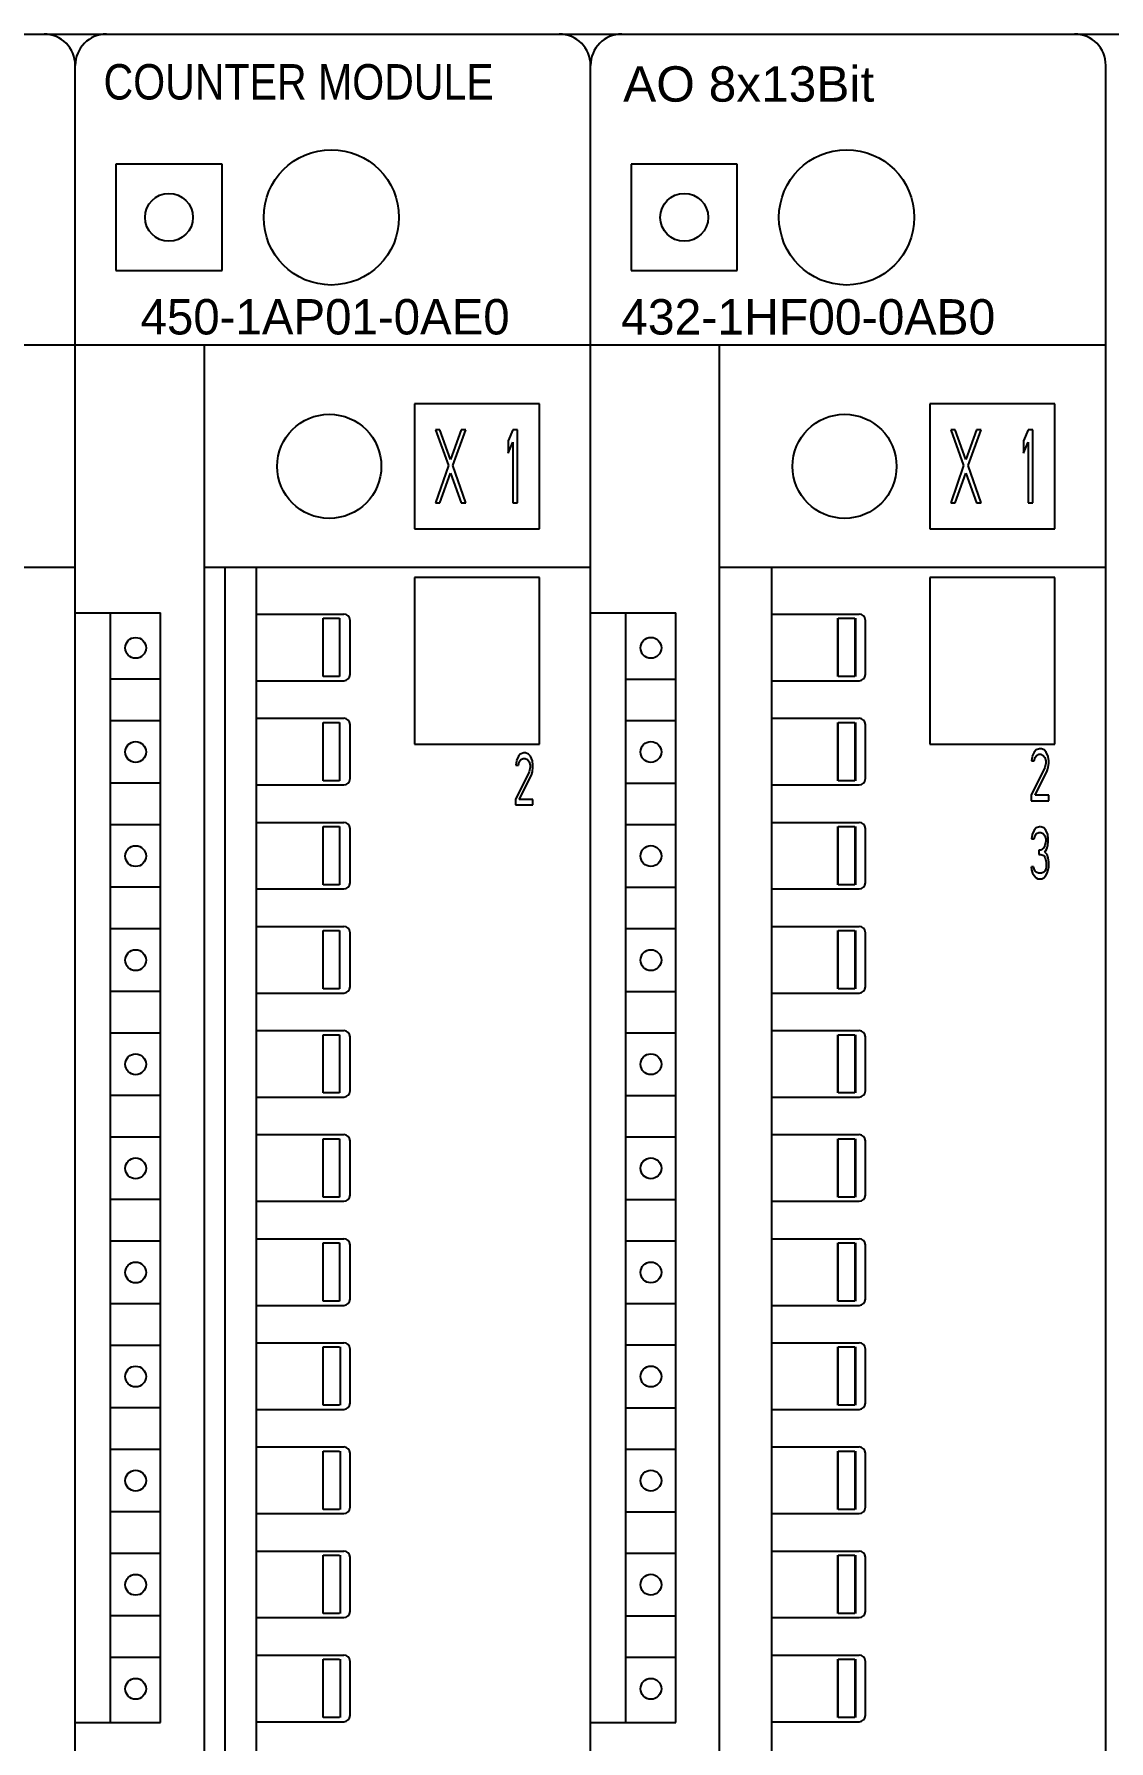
# Model space of a CAD drawing. Extents: x 430 to 1632, y -19 to 271.
# Drawn here: x 1337.8 to 1389.4, y 188.9 to 270.9 of the extents above; entities that cross this region are included whole.
import ezdxf
from ezdxf.enums import TextEntityAlignment as Align

# ---------------------------------------------------------------- set-up
doc = ezdxf.new("R2010")
doc.units = 0
doc.header["$LTSCALE"] = 5
doc.header["$MEASUREMENT"] = 0
doc.layers.get('0').update_dxf_attribs({"linetype": 'CONTINUOUS'})

msp = doc.modelspace()

# ---------------------------------------------------------------- linework, layer by layer
at = {"color": 7, "linetype": 'Continuous'}
for p, q in [((1316.246, 270.852), (1465.946, 270.852)), ((1316.495, 270.852), (1338.245, 270.852)), ((1341.245, 270.852), (1362.995, 270.852)), ((1365.996, 270.852), (1387.746, 270.852)), ((1339.745, -17.648), (1339.745, 269.352)), ((1339.745, -17.648), (1339.745, 269.352)), ((1364.495, -17.648), (1364.495, 269.352)), ((1364.496, -17.648), (1364.496, 269.352)), ((1389.246, -17.648), (1389.246, 269.352)), ((1341.695, 264.602), (1341.695, 259.502)), ((1346.795, 264.602), (1341.695, 264.602)), ((1346.795, 259.502), (1346.795, 264.602)), ((1366.446, 264.602), (1366.446, 259.502)), ((1371.546, 264.602), (1366.446, 264.602)), ((1371.546, 259.502), (1371.546, 264.602)), ((1341.695, 259.502), (1346.795, 259.502)), ((1366.446, 259.502), (1371.546, 259.502)), ((1314.995, 255.922), (1339.745, 255.922)), ((1339.745, 255.922), (1364.495, 255.922)), ((1345.945, -1.108), (1345.945, 255.922)), ((1364.496, 255.922), (1389.246, 255.922)), ((1370.696, -1.108), (1370.696, 255.922)), ((1356.045, 253.092), (1356.045, 247.092)), ((1362.045, 253.092), (1356.045, 253.092)), ((1362.045, 247.092), (1362.045, 253.092)), ((1380.796, 253.092), (1380.796, 247.092)), ((1386.796, 253.092), (1380.796, 253.092)), ((1386.796, 247.092), (1386.796, 253.092)), ((1357.045, 251.842), (1357.665, 250.13)), ((1357.264, 251.842), (1357.045, 251.842)), ((1357.774, 250.427), (1357.264, 251.842)), ((1358.284, 251.842), (1357.774, 250.427)), ((1357.883, 250.13), (1358.503, 251.842)), ((1358.503, 251.842), (1358.284, 251.842)), ((1360.764, 251.842), (1360.545, 251.321)), ((1360.982, 251.842), (1360.764, 251.842)), ((1360.982, 248.342), (1360.982, 251.842)), ((1381.796, 251.842), (1382.416, 250.13)), ((1382.015, 251.842), (1381.796, 251.842)), ((1382.526, 250.427), (1382.015, 251.842)), ((1383.036, 251.842), (1382.526, 250.427)), ((1382.635, 250.13), (1383.255, 251.842)), ((1383.255, 251.842), (1383.036, 251.842)), ((1385.515, 251.842), (1385.296, 251.321)), ((1385.734, 251.842), (1385.515, 251.842)), ((1385.734, 248.342), (1385.734, 251.842)), ((1360.545, 251.321), (1360.545, 250.725)), ((1360.545, 250.725), (1360.764, 251.247)), ((1360.764, 251.247), (1360.764, 248.342)), ((1385.296, 251.321), (1385.296, 250.725)), ((1385.296, 250.725), (1385.515, 251.247)), ((1385.515, 251.247), (1385.515, 248.342)), ((1357.665, 250.13), (1357.045, 248.342)), ((1358.503, 248.342), (1357.883, 250.13)), ((1382.416, 250.13), (1381.796, 248.342)), ((1383.255, 248.342), (1382.635, 250.13)), ((1357.264, 248.342), (1357.774, 249.757)), ((1357.774, 249.757), (1358.284, 248.342)), ((1382.015, 248.342), (1382.526, 249.757)), ((1382.526, 249.757), (1383.036, 248.342)), ((1357.045, 248.342), (1357.264, 248.342)), ((1358.284, 248.342), (1358.503, 248.342)), ((1360.764, 248.342), (1360.982, 248.342)), ((1381.796, 248.342), (1382.015, 248.342)), ((1383.036, 248.342), (1383.255, 248.342)), ((1385.515, 248.342), (1385.734, 248.342)), ((1356.045, 247.092), (1362.045, 247.092)), ((1380.796, 247.092), (1386.796, 247.092)), ((1321.195, 245.252), (1339.745, 245.252)), ((1345.945, 245.252), (1364.495, 245.252)), ((1346.945, -1.108), (1346.945, 245.252)), ((1348.445, -4.108), (1348.445, 245.252)), ((1370.696, 245.252), (1389.246, 245.252)), ((1373.196, -4.108), (1373.196, 245.252)), ((1356.045, 244.752), (1356.045, 236.752)), ((1362.045, 244.752), (1356.045, 244.752)), ((1362.045, 236.752), (1362.045, 244.752)), ((1380.796, 244.752), (1380.796, 236.752)), ((1386.796, 244.752), (1380.796, 244.752)), ((1386.796, 236.752), (1386.796, 244.752)), ((1339.745, 243.052), (1343.845, 243.052)), ((1341.445, 189.752), (1341.445, 243.052)), ((1343.845, 189.752), (1343.845, 243.052)), ((1348.445, 242.992), (1352.645, 242.992)), ((1351.645, 239.992), (1351.645, 242.792)), ((1351.645, 242.792), (1352.445, 242.792)), ((1352.445, 242.792), (1352.445, 239.992)), ((1352.945, 240.092), (1352.945, 242.692)), ((1364.496, 243.052), (1368.596, 243.052)), ((1366.196, 189.752), (1366.196, 243.052)), ((1368.596, 189.752), (1368.596, 243.052)), ((1373.196, 242.992), (1377.396, 242.992)), ((1376.376, 239.992), (1376.376, 242.792)), ((1376.396, 239.992), (1376.396, 242.792)), ((1376.396, 242.792), (1377.196, 242.792)), ((1377.196, 242.792), (1377.196, 239.992)), ((1377.216, 242.792), (1377.216, 239.992)), ((1377.696, 240.092), (1377.696, 242.692)), ((1343.845, 239.871), (1341.445, 239.871)), ((1348.445, 239.792), (1352.645, 239.792)), ((1352.445, 239.992), (1351.645, 239.992)), ((1366.196, 239.873), (1368.596, 239.873)), ((1373.196, 239.792), (1377.396, 239.792)), ((1377.196, 239.992), (1376.396, 239.992)), ((1343.845, 237.871), (1341.445, 237.871)), ((1348.445, 237.992), (1352.645, 237.992)), ((1351.645, 234.992), (1351.645, 237.792)), ((1351.645, 237.792), (1352.445, 237.792)), ((1352.445, 237.792), (1352.445, 234.992)), ((1368.596, 237.873), (1366.196, 237.873)), ((1373.196, 237.992), (1377.396, 237.992)), ((1376.376, 234.992), (1376.376, 237.792)), ((1376.396, 234.992), (1376.396, 237.792)), ((1376.396, 237.792), (1377.196, 237.792)), ((1377.196, 237.792), (1377.196, 234.992)), ((1377.216, 237.792), (1377.216, 234.992)), ((1352.945, 235.092), (1352.945, 237.692)), ((1377.696, 235.092), (1377.696, 237.692)), ((1356.045, 236.752), (1362.045, 236.752)), ((1361.028, 236.167), (1360.938, 235.961)), ((1361.122, 236.273), (1361.028, 236.167)), ((1361.285, 236.326), (1361.122, 236.273)), ((1361.379, 236.326), (1361.285, 236.326)), ((1361.519, 236.273), (1361.379, 236.326)), ((1361.613, 236.167), (1361.519, 236.273)), ((1361.706, 235.954), (1361.613, 236.167)), ((1380.796, 236.752), (1386.796, 236.752)), ((1385.706, 236.155), (1385.683, 235.943)), ((1385.8, 236.368), (1385.71, 236.163)), ((1385.894, 236.475), (1385.8, 236.368)), ((1385.847, 236.102), (1385.917, 236.209)), ((1386.057, 236.528), (1385.894, 236.475)), ((1385.917, 236.209), (1386.034, 236.262)), ((1386.034, 236.262), (1386.127, 236.262)), ((1386.151, 236.528), (1386.057, 236.528)), ((1386.127, 236.262), (1386.244, 236.209)), ((1386.291, 236.475), (1386.151, 236.528)), ((1386.244, 236.209), (1386.315, 236.102)), ((1386.385, 236.368), (1386.291, 236.475)), ((1386.478, 236.155), (1386.385, 236.368)), ((1386.502, 235.943), (1386.478, 236.155)), ((1361.543, 235.422), (1360.888, 234.092)), ((1360.934, 235.954), (1360.911, 235.741)), ((1360.911, 235.741), (1361.028, 235.741)), ((1361.028, 235.741), (1361.075, 235.901)), ((1361.075, 235.901), (1361.145, 236.007)), ((1361.145, 236.007), (1361.262, 236.061)), ((1361.262, 236.061), (1361.355, 236.061)), ((1361.355, 236.061), (1361.472, 236.007)), ((1361.472, 236.007), (1361.543, 235.901)), ((1361.543, 235.901), (1361.589, 235.741)), ((1361.589, 235.635), (1361.543, 235.422)), ((1361.589, 235.741), (1361.589, 235.635)), ((1361.66, 235.263), (1361.706, 235.422)), ((1361.73, 235.741), (1361.706, 235.954)), ((1361.706, 235.422), (1361.73, 235.635)), ((1361.73, 235.635), (1361.73, 235.741)), ((1386.315, 235.623), (1385.66, 234.294)), ((1385.683, 235.943), (1385.8, 235.943)), ((1385.8, 235.943), (1385.847, 236.102)), ((1385.847, 234.294), (1386.432, 235.464)), ((1386.315, 236.102), (1386.361, 235.943)), ((1386.361, 235.836), (1386.315, 235.623)), ((1386.361, 235.943), (1386.361, 235.836)), ((1386.432, 235.464), (1386.478, 235.623)), ((1386.478, 235.623), (1386.502, 235.836)), ((1386.502, 235.836), (1386.502, 235.943)), ((1343.845, 234.871), (1341.445, 234.871)), ((1348.445, 234.792), (1352.645, 234.792)), ((1352.445, 234.992), (1351.645, 234.992)), ((1361.075, 234.092), (1361.66, 235.263)), ((1366.196, 234.873), (1368.596, 234.873)), ((1373.196, 234.792), (1377.396, 234.792)), ((1377.196, 234.992), (1376.396, 234.992)), ((1360.888, 234.092), (1360.888, 233.826)), ((1360.888, 233.826), (1361.73, 233.826)), ((1361.73, 234.092), (1361.075, 234.092)), ((1361.73, 233.826), (1361.73, 234.092)), ((1385.66, 234.294), (1385.66, 234.028)), ((1385.66, 234.028), (1386.502, 234.028)), ((1386.502, 234.294), (1385.847, 234.294)), ((1386.502, 234.028), (1386.502, 234.294)), ((1343.845, 232.871), (1341.445, 232.871)), ((1348.445, 232.992), (1352.645, 232.992)), ((1368.596, 232.873), (1366.196, 232.873)), ((1373.196, 232.992), (1377.396, 232.992)), ((1351.645, 229.992), (1351.645, 232.792)), ((1351.645, 232.792), (1352.445, 232.792)), ((1352.445, 232.792), (1352.445, 229.992)), ((1352.945, 230.092), (1352.945, 232.692)), ((1376.376, 229.992), (1376.376, 232.792)), ((1376.396, 229.992), (1376.396, 232.792)), ((1376.396, 232.792), (1377.196, 232.792)), ((1377.196, 232.792), (1377.196, 229.992)), ((1377.216, 232.792), (1377.216, 229.992)), ((1377.696, 230.092), (1377.696, 232.692)), ((1385.706, 232.405), (1385.683, 232.193)), ((1385.683, 232.193), (1385.8, 232.193)), ((1385.8, 232.618), (1385.71, 232.413)), ((1385.894, 232.725), (1385.8, 232.618)), ((1385.8, 232.193), (1385.847, 232.352)), ((1385.847, 232.352), (1385.917, 232.459)), ((1386.057, 232.778), (1385.894, 232.725)), ((1385.917, 232.459), (1386.034, 232.512)), ((1386.034, 232.512), (1386.127, 232.512)), ((1386.104, 232.778), (1386.057, 232.778)), ((1386.268, 232.725), (1386.119, 232.773)), ((1386.127, 232.512), (1386.244, 232.459)), ((1386.244, 232.459), (1386.315, 232.352)), ((1386.361, 232.618), (1386.271, 232.721)), ((1386.315, 232.352), (1386.361, 232.193)), ((1386.361, 232.086), (1386.315, 231.873)), ((1386.361, 232.193), (1386.361, 232.086)), ((1386.455, 232.405), (1386.363, 232.615)), ((1386.478, 232.193), (1386.455, 232.405)), ((1386.455, 231.873), (1386.478, 232.086)), ((1386.478, 232.086), (1386.478, 232.193)), ((1386.034, 231.661), (1386.034, 231.448)), ((1386.127, 231.661), (1386.034, 231.661)), ((1386.034, 231.448), (1386.127, 231.448)), ((1386.268, 231.767), (1386.127, 231.661)), ((1386.127, 231.448), (1386.268, 231.395)), ((1386.315, 231.873), (1386.268, 231.767)), ((1386.268, 231.395), (1386.338, 231.288)), ((1386.315, 231.554), (1386.408, 231.714)), ((1386.432, 231.448), (1386.315, 231.554)), ((1386.338, 231.288), (1386.385, 231.076)), ((1386.408, 231.714), (1386.455, 231.873)), ((1386.478, 231.288), (1386.432, 231.448)), ((1386.502, 231.076), (1386.478, 231.288)), ((1385.66, 230.863), (1385.683, 230.703)), ((1385.777, 230.863), (1385.683, 230.863)), ((1385.683, 230.703), (1385.728, 230.548)), ((1385.73, 230.544), (1385.8, 230.437)), ((1385.8, 230.756), (1385.777, 230.863)), ((1385.847, 230.65), (1385.8, 230.756)), ((1385.8, 230.437), (1385.894, 230.331)), ((1385.894, 230.597), (1385.847, 230.65)), ((1386.011, 230.544), (1385.894, 230.597)), ((1386.151, 230.544), (1386.011, 230.544)), ((1386.268, 230.597), (1386.151, 230.544)), ((1386.315, 230.65), (1386.268, 230.597)), ((1386.268, 230.331), (1386.361, 230.437)), ((1386.361, 230.756), (1386.315, 230.65)), ((1386.385, 230.863), (1386.361, 230.756)), ((1386.361, 230.437), (1386.432, 230.544)), ((1386.385, 231.076), (1386.385, 230.863)), ((1386.432, 230.544), (1386.478, 230.703)), ((1386.478, 230.703), (1386.502, 230.863)), ((1386.502, 230.863), (1386.502, 231.076)), ((1343.845, 229.871), (1341.445, 229.871)), ((1348.445, 229.792), (1352.645, 229.792)), ((1352.445, 229.992), (1351.645, 229.992)), ((1366.196, 229.873), (1368.596, 229.873)), ((1373.196, 229.792), (1377.396, 229.792)), ((1377.196, 229.992), (1376.396, 229.992)), ((1385.894, 230.331), (1385.987, 230.278)), ((1385.987, 230.278), (1386.174, 230.278)), ((1386.174, 230.278), (1386.268, 230.331)), ((1348.445, 227.992), (1352.645, 227.992)), ((1373.196, 227.992), (1377.396, 227.992)), ((1343.845, 227.871), (1341.445, 227.871)), ((1351.645, 224.992), (1351.645, 227.792)), ((1351.645, 227.792), (1352.445, 227.792)), ((1352.445, 227.792), (1352.445, 224.992)), ((1352.945, 225.092), (1352.945, 227.692)), ((1368.596, 227.873), (1366.196, 227.873)), ((1376.376, 224.992), (1376.376, 227.792)), ((1376.396, 224.992), (1376.396, 227.792)), ((1376.396, 227.792), (1377.196, 227.792)), ((1377.196, 227.792), (1377.196, 224.992)), ((1377.216, 227.792), (1377.216, 224.992)), ((1377.696, 225.092), (1377.696, 227.692)), ((1343.845, 224.871), (1341.445, 224.871)), ((1348.445, 224.792), (1352.645, 224.792)), ((1352.445, 224.992), (1351.645, 224.992)), ((1366.196, 224.873), (1368.596, 224.873)), ((1373.196, 224.792), (1377.396, 224.792)), ((1377.196, 224.992), (1376.396, 224.992)), ((1348.445, 222.992), (1352.645, 222.992)), ((1373.196, 222.992), (1377.396, 222.992)), ((1343.845, 222.871), (1341.445, 222.871)), ((1351.645, 219.992), (1351.645, 222.792)), ((1351.645, 222.792), (1352.445, 222.792)), ((1352.445, 222.792), (1352.445, 219.992)), ((1352.945, 220.092), (1352.945, 222.692)), ((1368.596, 222.873), (1366.196, 222.873)), ((1376.376, 219.992), (1376.376, 222.792)), ((1376.396, 219.992), (1376.396, 222.792)), ((1376.396, 222.792), (1377.196, 222.792)), ((1377.196, 222.792), (1377.196, 219.992)), ((1377.216, 222.792), (1377.216, 219.992)), ((1377.696, 220.092), (1377.696, 222.692)), ((1343.845, 219.871), (1341.445, 219.871)), ((1348.445, 219.792), (1352.645, 219.792)), ((1352.445, 219.992), (1351.645, 219.992)), ((1366.196, 219.873), (1368.596, 219.873)), ((1373.196, 219.792), (1377.396, 219.792)), ((1377.196, 219.992), (1376.396, 219.992)), ((1343.845, 217.871), (1341.445, 217.871)), ((1348.445, 217.992), (1352.645, 217.992)), ((1351.645, 214.992), (1351.645, 217.792)), ((1351.645, 217.792), (1352.445, 217.792)), ((1352.445, 217.792), (1352.445, 214.992)), ((1352.945, 215.092), (1352.945, 217.692)), ((1368.596, 217.873), (1366.196, 217.873)), ((1373.196, 217.992), (1377.396, 217.992)), ((1376.376, 214.992), (1376.376, 217.792)), ((1376.396, 214.992), (1376.396, 217.792)), ((1376.396, 217.792), (1377.196, 217.792)), ((1377.196, 217.792), (1377.196, 214.992)), ((1377.216, 217.792), (1377.216, 214.992)), ((1377.696, 215.092), (1377.696, 217.692)), ((1343.845, 214.871), (1341.445, 214.871)), ((1348.445, 214.792), (1352.645, 214.792)), ((1352.445, 214.992), (1351.645, 214.992)), ((1366.196, 214.873), (1368.596, 214.873)), ((1373.196, 214.792), (1377.396, 214.792)), ((1377.196, 214.992), (1376.396, 214.992)), ((1343.845, 212.871), (1341.445, 212.871)), ((1348.445, 212.992), (1352.645, 212.992)), ((1351.645, 209.992), (1351.645, 212.792)), ((1351.645, 212.792), (1352.445, 212.792)), ((1352.445, 212.792), (1352.445, 209.992)), ((1352.945, 210.092), (1352.945, 212.692)), ((1368.596, 212.873), (1366.196, 212.873)), ((1373.196, 212.992), (1377.396, 212.992)), ((1376.376, 209.992), (1376.376, 212.792)), ((1376.396, 209.992), (1376.396, 212.792)), ((1376.396, 212.792), (1377.196, 212.792)), ((1377.196, 212.792), (1377.196, 209.992)), ((1377.216, 212.792), (1377.216, 209.992)), ((1377.696, 210.092), (1377.696, 212.692)), ((1343.845, 209.871), (1341.445, 209.871)), ((1352.445, 209.992), (1351.645, 209.992)), ((1366.196, 209.873), (1368.596, 209.873)), ((1377.196, 209.992), (1376.396, 209.992)), ((1348.445, 209.792), (1352.645, 209.792)), ((1373.196, 209.792), (1377.396, 209.792)), ((1343.845, 207.871), (1341.445, 207.871)), ((1348.445, 207.992), (1352.645, 207.992)), ((1351.645, 204.992), (1351.645, 207.792)), ((1351.645, 207.792), (1352.445, 207.792)), ((1352.465, 207.792), (1352.465, 204.992)), ((1352.945, 205.092), (1352.945, 207.692)), ((1368.596, 207.873), (1366.196, 207.873)), ((1373.196, 207.992), (1377.396, 207.992)), ((1376.376, 204.992), (1376.376, 207.792)), ((1376.396, 204.992), (1376.396, 207.792)), ((1376.396, 207.792), (1377.196, 207.792)), ((1377.196, 207.792), (1377.196, 204.992)), ((1377.216, 207.792), (1377.216, 204.992)), ((1377.696, 205.092), (1377.696, 207.692)), ((1352.445, 204.992), (1351.645, 204.992)), ((1377.196, 204.992), (1376.396, 204.992)), ((1343.845, 204.871), (1341.445, 204.871)), ((1348.445, 204.792), (1352.645, 204.792)), ((1366.196, 204.873), (1368.596, 204.873)), ((1373.196, 204.792), (1377.396, 204.792)), ((1343.845, 202.871), (1341.445, 202.871)), ((1348.445, 202.992), (1352.645, 202.992)), ((1351.645, 199.992), (1351.645, 202.792)), ((1351.645, 202.792), (1352.445, 202.792)), ((1352.465, 202.792), (1352.465, 199.992)), ((1352.945, 200.092), (1352.945, 202.692)), ((1368.596, 202.873), (1366.196, 202.873)), ((1373.196, 202.992), (1377.396, 202.992)), ((1376.376, 199.992), (1376.376, 202.792)), ((1376.396, 199.992), (1376.396, 202.792)), ((1376.396, 202.792), (1377.196, 202.792)), ((1377.196, 202.792), (1377.196, 199.992)), ((1377.216, 202.792), (1377.216, 199.992)), ((1377.696, 200.092), (1377.696, 202.692)), ((1343.845, 199.871), (1341.445, 199.871)), ((1348.445, 199.792), (1352.645, 199.792)), ((1352.445, 199.992), (1351.645, 199.992)), ((1366.196, 199.873), (1368.596, 199.873)), ((1373.196, 199.792), (1377.396, 199.792)), ((1377.196, 199.992), (1376.396, 199.992)), ((1343.845, 197.871), (1341.445, 197.871)), ((1348.445, 197.992), (1352.645, 197.992)), ((1351.645, 194.992), (1351.645, 197.792)), ((1351.645, 197.792), (1352.445, 197.792)), ((1352.465, 197.792), (1352.465, 194.992)), ((1352.945, 195.092), (1352.945, 197.692)), ((1368.596, 197.873), (1366.196, 197.873)), ((1373.196, 197.992), (1377.396, 197.992)), ((1376.376, 194.992), (1376.376, 197.792)), ((1376.396, 194.992), (1376.396, 197.792)), ((1376.396, 197.792), (1377.196, 197.792)), ((1377.196, 197.792), (1377.196, 194.992)), ((1377.216, 197.792), (1377.216, 194.992)), ((1377.696, 195.092), (1377.696, 197.692)), ((1343.845, 194.871), (1341.445, 194.871)), ((1348.445, 194.792), (1352.645, 194.792)), ((1352.445, 194.992), (1351.645, 194.992)), ((1366.196, 194.873), (1368.596, 194.873)), ((1373.196, 194.792), (1377.396, 194.792)), ((1377.196, 194.992), (1376.396, 194.992)), ((1343.845, 192.871), (1341.445, 192.871)), ((1348.445, 192.992), (1352.645, 192.992)), ((1351.645, 189.992), (1351.645, 192.792)), ((1351.645, 192.792), (1352.445, 192.792)), ((1352.465, 192.792), (1352.465, 189.992)), ((1352.945, 190.092), (1352.945, 192.692)), ((1368.596, 192.873), (1366.196, 192.873)), ((1373.196, 192.992), (1377.396, 192.992)), ((1376.376, 189.992), (1376.376, 192.792)), ((1376.396, 189.992), (1376.396, 192.792)), ((1376.396, 192.792), (1377.196, 192.792)), ((1377.196, 192.792), (1377.196, 189.992)), ((1377.216, 192.792), (1377.216, 189.992)), ((1377.696, 190.092), (1377.696, 192.692)), ((1339.745, 189.752), (1343.845, 189.752)), ((1348.445, 189.792), (1352.645, 189.792)), ((1352.445, 189.992), (1351.645, 189.992)), ((1364.496, 189.752), (1368.596, 189.752)), ((1373.196, 189.792), (1377.396, 189.792)), ((1377.196, 189.992), (1376.396, 189.992))]:
    msp.add_line(p, q, dxfattribs=at)
for centre, radius in [((1352.045, 262.052), 3.25), ((1376.796, 262.052), 3.25), ((1344.245, 262.052), 1.15), ((1368.996, 262.052), 1.15), ((1351.945, 250.092), 2.5), ((1376.696, 250.092), 2.5), ((1342.645, 241.371), 0.5), ((1367.396, 241.373), 0.5), ((1342.645, 236.371), 0.5), ((1367.396, 236.373), 0.5), ((1342.645, 231.371), 0.5), ((1367.396, 231.373), 0.5), ((1342.645, 226.371), 0.5), ((1367.396, 226.373), 0.5), ((1342.645, 221.371), 0.5), ((1367.396, 221.373), 0.5), ((1342.645, 216.371), 0.5), ((1367.396, 216.373), 0.5), ((1342.645, 211.371), 0.5), ((1367.396, 211.373), 0.5), ((1342.645, 206.371), 0.5), ((1367.396, 206.373), 0.5), ((1342.645, 201.371), 0.5), ((1367.396, 201.373), 0.5), ((1342.645, 196.371), 0.5), ((1367.396, 196.373), 0.5), ((1342.645, 191.371), 0.5), ((1367.396, 191.373), 0.5)]:
    msp.add_circle(centre, radius, dxfattribs=at)
for centre, radius, start, end in [((1338.245, 269.352), 1.5, 0, 90), ((1341.245, 269.352), 1.5, 90, 180), ((1362.995, 269.352), 1.5, 0, 90), ((1365.996, 269.352), 1.5, 90, 180), ((1387.746, 269.352), 1.5, 0, 90), ((1352.645, 242.692), 0.3, 0, 90), ((1377.396, 242.692), 0.3, 0, 90), ((1352.645, 240.092), 0.3, 270, 0), ((1377.396, 240.092), 0.3, 270, 0), ((1352.645, 237.692), 0.3, 0, 90), ((1377.396, 237.692), 0.3, 0, 90), ((1352.645, 235.092), 0.3, 270, 0), ((1377.396, 235.092), 0.3, 270, 0), ((1352.645, 232.692), 0.3, 0, 90), ((1377.396, 232.692), 0.3, 0, 90), ((1352.645, 230.092), 0.3, 270, 0), ((1377.396, 230.092), 0.3, 270, 0), ((1352.645, 227.692), 0.3, 0, 90), ((1377.396, 227.692), 0.3, 0, 90), ((1352.645, 225.092), 0.3, 270, 0), ((1377.396, 225.092), 0.3, 270, 0), ((1352.645, 222.692), 0.3, 0, 90), ((1377.396, 222.692), 0.3, 0, 90), ((1352.645, 220.092), 0.3, 270, 0), ((1377.396, 220.092), 0.3, 270, 0), ((1352.645, 217.692), 0.3, 0, 90), ((1377.396, 217.692), 0.3, 0, 90), ((1352.645, 215.092), 0.3, 270, 0), ((1377.396, 215.092), 0.3, 270, 0), ((1352.645, 212.692), 0.3, 0, 90), ((1377.396, 212.692), 0.3, 0, 90), ((1352.645, 210.092), 0.3, 270, 0), ((1377.396, 210.092), 0.3, 270, 0), ((1352.645, 207.692), 0.3, 0, 90), ((1377.396, 207.692), 0.3, 0, 90), ((1352.645, 205.092), 0.3, 270, 0), ((1377.396, 205.092), 0.3, 270, 0), ((1352.645, 202.692), 0.3, 0, 90), ((1377.396, 202.692), 0.3, 0, 90), ((1352.645, 200.092), 0.3, 270, 0), ((1377.396, 200.092), 0.3, 270, 0), ((1352.645, 197.692), 0.3, 0, 90), ((1377.396, 197.692), 0.3, 0, 90), ((1352.645, 195.092), 0.3, 270, 0), ((1377.396, 195.092), 0.3, 270, 0), ((1352.645, 192.692), 0.3, 0, 90), ((1377.396, 192.692), 0.3, 0, 90), ((1352.645, 190.092), 0.3, 270, 0), ((1377.396, 190.092), 0.3, 270, 0)]:
    msp.add_arc(centre, radius, start, end, dxfattribs=at)

# ---------------------------------------------------------------- texts
for s, width, p, p2 in [('COUNTER MODULE', 0.80662, (1341.104, 267.712), (1359.845, 267.712)), ('AO 8x13Bit', 0.818681, (1366.062, 267.608), (1378.124, 267.608)), ('450-1AP01-0AE0', 0.84556, (1342.882, 256.426), (1360.611, 256.426)), ('432-1HF00-0AB0', 0.834586, (1365.964, 256.422), (1383.936, 256.422))]:
    msp.add_text(s, height=1.7, dxfattribs=dict(at, width=width)).set_placement(p, p2, align=Align.FIT)

doc.saveas('drawing.dxf')
